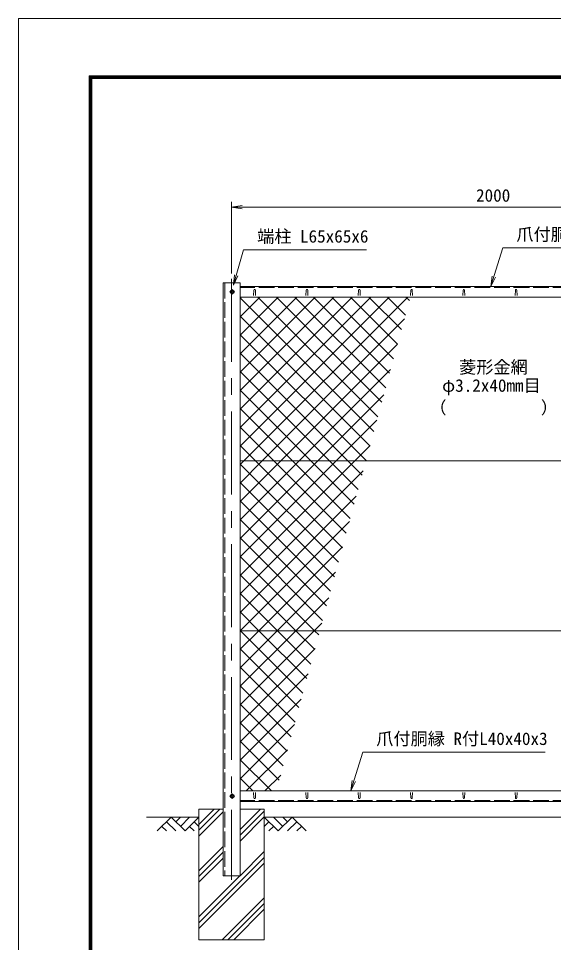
# Model space of a CAD drawing. Units: millimetres, scale not verified. Extents: x -4210 to 4210, y -2972 to 2972.
# Drawn here: x -4190 to -2144, y -564 to 2972 of the extents above; entities that cross this region are included whole.
import ezdxf
from ezdxf.enums import TextEntityAlignment as Align

# ---------------------------------------------------------------- set-up
doc = ezdxf.new("R2010")
doc.units = ezdxf.units.MM
doc.header["$LTSCALE"] = 10
doc.linetypes.add('DASHED', pattern=[7.5, 6, -1.5])
doc.linetypes.add('USER1', pattern=[50.8, 31.75, -6.35, 6.35, -6.35])
for name, color, linetype, lineweight in [('0-0_D-STR1', 1, 'Continuous', 18), ('0-1_D-BMK', 2, 'USER1', 13), ('0-2_D-STR-DIM', 7, 'Continuous', 13), ('0-3_D-STR3', 3, 'Continuous', 13), ('0-4_D-BGD', 7, 'Continuous', 18), ('0-5_D-STR4', 7, 'Continuous', 18), ('0-6_D-STR-TXT', 7, 'Continuous', 13), ('0-7_0', 7, 'Continuous', 18), ('0-9_D-STR2', 7, 'Continuous', 13), ('0-A_D-DCR-HCH', 7, 'Continuous', 13), ('0-B_D-TTL', 7, 'Continuous', 18)]:
    doc.layers.add(name, color=color, linetype=linetype, lineweight=lineweight)
doc.styles.add('ＭＳ ゴシック', font='')
doc.styles.get('ＭＳ ゴシック').set_extended_font_data('MS Gothic')

# ---------------------------------------------------------------- blocks, each defined once
blk = doc.blocks.new('_Open')
at = {"layer": '0-7_0'}
blk.add_line((-10, 1.667), (0, 0), dxfattribs=at)
blk.add_lwpolyline([(-10, -1.667), (0, 0), (-10, 0)], dxfattribs=at)

msp = doc.modelspace()

# ---------------------------------------------------------------- linework, layer by layer
at = {"layer": '0-0_D-STR1'}
for p, q in [((-3407.47, 1960.65), (-3407.47, -309.35)), ((-3342.47, 1960.65), (-3407.47, 1960.65)), ((-3342.47, -309.35), (-3342.47, 1960.65)), ((-1411.47, 1945.65), (-3342.47, 1945.65)), ((-3289.97, 1932.52), (-3290.72, 1911.02)), ((-3283.97, 1932.52), (-3283.22, 1911.02)), ((-3089.97, 1932.52), (-3090.72, 1911.02)), ((-3083.97, 1932.52), (-3083.22, 1911.02)), ((-2889.97, 1932.52), (-2890.72, 1911.02)), ((-2883.97, 1932.52), (-2883.22, 1911.02)), ((-2689.97, 1932.52), (-2690.72, 1911.02)), ((-2683.97, 1932.52), (-2683.22, 1911.02)), ((-2489.97, 1932.52), (-2490.72, 1911.02)), ((-2483.97, 1932.52), (-2483.22, 1911.02)), ((-2289.97, 1932.52), (-2290.72, 1911.02)), ((-2283.97, 1932.52), (-2283.22, 1911.02)), ((-3342.47, 1905.65), (-1411.47, 1905.65)), ((-3342.47, 15.65), (-1411.47, 15.65)), ((-3289.97, -11.23), (-3290.72, 10.27)), ((-3283.97, -11.23), (-3283.22, 10.27)), ((-3089.97, -11.23), (-3090.72, 10.27)), ((-3083.97, -11.23), (-3083.22, 10.27)), ((-2889.97, -11.23), (-2890.72, 10.27)), ((-2883.97, -11.23), (-2883.22, 10.27)), ((-2689.97, -11.23), (-2690.72, 10.27)), ((-2683.97, -11.23), (-2683.22, 10.27)), ((-2489.97, -11.23), (-2490.72, 10.27)), ((-2483.97, -11.23), (-2483.22, 10.27)), ((-2289.97, -11.23), (-2290.72, 10.27)), ((-2283.97, -11.23), (-2283.22, 10.27)), ((-1411.47, -24.35), (-3342.47, -24.35)), ((-3407.47, -309.35), (-3342.47, -309.35)), ((-3399.97, -309.35), (-3349.97, -309.35))]:
    msp.add_line(p, q, dxfattribs=at)
at = {"layer": '0-0_D-STR1', "linetype": 'DASHED'}
for p, q in [((-3401.47, 1960.65), (-3401.47, -309.35)), ((-1411.47, 1942.65), (-3342.47, 1942.65)), ((-1411.47, -21.35), (-3342.47, -21.35))]:
    msp.add_line(p, q, dxfattribs=at)
at = {"layer": '0-0_D-STR1'}
for centre, start, end in [((-3286.97, 1931.27), 22.61986, 157.38014), ((-3086.97, 1931.27), 22.61986, 157.38014), ((-2886.97, 1931.27), 22.61986, 157.38014), ((-2686.97, 1931.27), 22.61986, 157.38014), ((-2486.97, 1931.27), 22.61986, 157.38014), ((-2286.97, 1931.27), 22.61986, 157.38014), ((-3286.97, -9.98), 202.61986, 337.38014), ((-3086.97, -9.98), 202.61986, 337.38014), ((-2886.97, -9.98), 202.61986, 337.38014), ((-2686.97, -9.98), 202.61986, 337.38014), ((-2486.97, -9.98), 202.61986, 337.38014), ((-2286.97, -9.98), 202.61986, 337.38014)]:
    msp.add_arc(centre, 3.25, start, end, dxfattribs=at)
at = {"layer": '0-1_D-BMK'}
for p, q in [((-3374.97, 1975.65), (-3374.97, -324.35)), ((-3362.47, 1925.65), (-3382.47, 1925.65)), ((-3372.47, 1935.65), (-3372.47, 1915.65)), ((-3372.47, 5.65), (-3372.47, -14.35)), ((-3362.47, -4.35), (-3382.47, -4.35))]:
    msp.add_line(p, q, dxfattribs=at)
at = {"layer": '0-2_D-STR-DIM'}
for p, q in [((-3374.97, 1995.65), (-3374.97, 2269.43)), ((-3374.97, 2249.43), (-1374.97, 2249.43))]:
    msp.add_line(p, q, dxfattribs=at)
at = {"layer": '0-3_D-STR3'}
for p, q in [((-3372.47, 1933.15), (-3378.97, 1929.4)), ((-3378.97, 1929.4), (-3378.97, 1921.89)), ((-3378.97, 1921.89), (-3372.47, 1918.14)), ((-3365.97, 1929.4), (-3372.47, 1933.15)), ((-3372.47, 1918.14), (-3365.97, 1921.89)), ((-3365.97, 1921.89), (-3365.97, 1929.4)), ((-1411.47, 1278.9), (-3342.47, 1278.9)), ((-1411.47, 628.9), (-3342.47, 628.9)), ((-3372.47, 3.15), (-3378.97, -0.6)), ((-3365.97, -0.6), (-3372.47, 3.15)), ((-3378.97, -0.6), (-3378.97, -8.11)), ((-3378.97, -8.11), (-3372.47, -11.86)), ((-3372.47, -11.86), (-3365.97, -8.11)), ((-3365.97, -8.11), (-3365.97, -0.6))]:
    msp.add_line(p, q, dxfattribs=at)
for centre in [(-3372.47, 1925.65), (-3372.47, -4.35)]:
    msp.add_circle(centre, 6.25, dxfattribs=at)
at = {"layer": '0-4_D-BGD'}
for p, q in [((-3499.97, -84.35), (-3699.97, -84.35)), ((-1499.97, -84.35), (-3249.97, -84.35))]:
    msp.add_line(p, q, dxfattribs=at)
at = {"layer": '0-5_D-STR4'}
for p, q in [((-3499.97, -54.35), (-3499.97, -554.35)), ((-3407.47, -54.35), (-3499.97, -54.35)), ((-3249.97, -54.35), (-3342.47, -54.35)), ((-3249.97, -54.35), (-3249.97, -554.35)), ((-3249.97, -554.35), (-3499.97, -554.35))]:
    msp.add_line(p, q, dxfattribs=at)
at = {"layer": '0-6_D-STR-TXT'}
for points in [[(-2858.62, 2086.93), (-3329.6, 2086.93), (-3367.68, 1952.66)], [(-1640.07, 2094.51), (-2337.95, 2094.51), (-2383.31, 1947.56)], [(-2175.85, 164.51), (-2873.73, 164.51), (-2919.09, 17.56)]]:
    msp.add_lwpolyline(points, dxfattribs=at)
at = {"layer": '0-9_D-STR2'}
for p, q in [((-3342.47, 1901.12), (-3337.95, 1905.65)), ((-3342.47, 1830.41), (-3267.24, 1905.65)), ((-3342.47, 1759.7), (-3196.53, 1905.65)), ((-3342.47, 1688.99), (-3125.82, 1905.65)), ((-3342.47, 1618.28), (-3055.11, 1905.65)), ((-3342.47, 1547.57), (-2984.4, 1905.65)), ((-3342.47, 1476.86), (-2913.69, 1905.65)), ((-3342.47, 1406.15), (-2842.98, 1905.65)), ((-3342.47, 1335.44), (-2772.26, 1905.65)), ((-2830.93, 1391.59), (-3342.47, 1903.13)), ((-2815.86, 1447.22), (-3274.28, 1905.65)), ((-2800.78, 1502.85), (-3203.57, 1905.65)), ((-2785.7, 1558.49), (-3132.86, 1905.65)), ((-2770.62, 1614.12), (-3062.15, 1905.65)), ((-2755.55, 1669.75), (-2991.44, 1905.65)), ((-2740.47, 1725.38), (-2920.73, 1905.65)), ((-2725.39, 1781.02), (-2850.02, 1905.65)), ((-2710.31, 1836.65), (-2779.31, 1905.65)), ((-2695.23, 1892.28), (-2708.6, 1905.65)), ((-2846.01, 1335.95), (-3342.47, 1832.42)), ((-3257.59, 1278.9), (-2714.21, 1822.28)), ((-2861.09, 1280.32), (-3342.47, 1761.71)), ((-3186.88, 1278.9), (-2740.5, 1725.28)), ((-2930.38, 1278.9), (-3342.47, 1691)), ((-3116.17, 1278.9), (-2766.78, 1628.28)), ((-3001.09, 1278.9), (-3342.47, 1620.28)), ((-3071.8, 1278.9), (-3342.47, 1549.57)), ((-3045.46, 1278.9), (-2793.07, 1531.28)), ((-3142.51, 1278.9), (-3342.47, 1478.86)), ((-2974.75, 1278.9), (-2819.36, 1434.28)), ((-3213.22, 1278.9), (-3342.47, 1408.15)), ((-3283.93, 1278.9), (-3342.47, 1337.44)), ((-2904.04, 1278.9), (-2845.65, 1337.28)), ((-3342.47, 1194.02), (-3257.59, 1278.9)), ((-3342.47, 1123.3), (-3186.88, 1278.9)), ((-3342.47, 1052.59), (-3116.17, 1278.9)), ((-3342.47, 981.88), (-3045.46, 1278.9)), ((-3342.47, 911.17), (-2974.75, 1278.9)), ((-3342.47, 840.46), (-2904.04, 1278.9)), ((-2951.56, 946.52), (-3283.93, 1278.9)), ((-2936.48, 1002.16), (-3213.22, 1278.9)), ((-2921.4, 1057.79), (-3142.51, 1278.9)), ((-2906.32, 1113.42), (-3071.8, 1278.9)), ((-2891.25, 1169.06), (-3001.09, 1278.9)), ((-2876.17, 1224.69), (-2930.38, 1278.9)), ((-2966.63, 890.89), (-3342.47, 1266.73)), ((-3342.47, 769.75), (-2871.94, 1240.28)), ((-2981.71, 835.26), (-3342.47, 1196.02)), ((-3342.47, 699.04), (-2898.23, 1143.29)), ((-2996.79, 779.63), (-3342.47, 1125.31)), ((-3011.87, 723.99), (-3342.47, 1054.6)), ((-3341.91, 628.9), (-2924.52, 1046.29)), ((-3026.95, 668.36), (-3342.47, 983.89)), ((-3271.2, 628.9), (-2950.81, 949.29)), ((-3058.19, 628.9), (-3342.47, 913.18)), ((-3200.49, 628.9), (-2977.1, 852.29)), ((-3128.9, 628.9), (-3342.47, 842.47)), ((-3199.61, 628.9), (-3342.47, 771.76)), ((-3129.78, 628.9), (-3003.39, 755.29)), ((-3270.32, 628.9), (-3342.47, 701.05)), ((-3059.07, 628.9), (-3029.68, 658.29)), ((-3341.04, 628.9), (-3342.47, 630.34)), ((-3342.47, 628.33), (-3341.91, 628.9)), ((-3342.47, 557.62), (-3271.2, 628.9)), ((-3342.47, 486.91), (-3200.49, 628.9)), ((-3342.47, 416.2), (-3129.78, 628.9)), ((-3342.47, 345.49), (-3059.07, 628.9)), ((-3102.33, 390.19), (-3341.04, 628.9)), ((-3087.26, 445.83), (-3270.32, 628.9)), ((-3072.18, 501.46), (-3199.61, 628.9)), ((-3057.1, 557.09), (-3128.9, 628.9)), ((-3042.02, 612.73), (-3058.19, 628.9)), ((-3342.47, 274.78), (-3055.96, 561.29)), ((-3117.41, 334.56), (-3342.47, 559.62)), ((-3132.49, 278.93), (-3342.47, 488.91)), ((-3342.47, 204.07), (-3082.25, 464.29)), ((-3147.57, 223.3), (-3342.47, 418.2)), ((-3342.47, 133.36), (-3108.54, 367.29)), ((-3162.65, 167.66), (-3342.47, 347.49)), ((-3177.72, 112.03), (-3342.47, 276.78)), ((-3342.47, 62.64), (-3134.83, 270.29)), ((-3192.8, 56.4), (-3342.47, 206.07)), ((-3318.76, 15.65), (-3161.12, 173.29)), ((-3222.76, 15.65), (-3342.47, 135.36)), ((-3248.05, 15.65), (-3187.41, 76.29)), ((-3293.47, 15.65), (-3342.47, 64.65))]:
    msp.add_line(p, q, dxfattribs=at)
msp.add_lwpolyline([(-3342.47, 1264.73), (-3328.3, 1278.9), (-2701.55, 1905.65)], dxfattribs=at)
at = {"layer": '0-A_D-DCR-HCH'}
for p, q in [((-3499.97, -134.89), (-3419.44, -54.35)), ((-3499.97, -112.79), (-3441.53, -54.35)), ((-3499.97, -156.99), (-3407.47, -64.49)), ((-3342.47, -132.07), (-3264.76, -54.35)), ((-3342.47, -154.17), (-3249.97, -61.67)), ((-3606.4, -84.35), (-3659.61, -137.57)), ((-3624.14, -102.09), (-3588.5, -137.57)), ((-3606.4, -84.35), (-3553.19, -137.57)), ((-3588.66, -102.09), (-3570.92, -84.35)), ((-3570.92, -119.83), (-3535.45, -84.35)), ((-3553.19, -137.57), (-3499.97, -84.35)), ((-3517.71, -102.09), (-3499.97, -119.75)), ((-3342.47, -176.26), (-3249.97, -83.76)), ((-3196.76, -137.57), (-3249.97, -84.35)), ((-3232.24, -102.09), (-3249.97, -119.75)), ((-3179.03, -119.83), (-3214.5, -84.35)), ((-3143.55, -84.35), (-3196.76, -137.57)), ((-3161.2, -102.18), (-3179.03, -84.35)), ((-3125.81, -102.09), (-3161.45, -137.57)), ((-3143.55, -84.35), (-3090.34, -137.57)), ((-3641.87, -119.83), (-3624.05, -137.57)), ((-3535.45, -119.83), (-3517.63, -137.57)), ((-3214.5, -119.83), (-3232.32, -137.57)), ((-3108.08, -119.83), (-3125.89, -137.57)), ((-3499.97, -289.57), (-3407.47, -197.07)), ((-3499.97, -311.67), (-3407.47, -219.17)), ((-3499.97, -488.44), (-3249.97, -238.44)), ((-3499.97, -333.76), (-3407.47, -241.26)), ((-3342.47, -308.85), (-3249.97, -216.35)), ((-3499.97, -510.54), (-3249.97, -260.54)), ((-3499.97, -466.35), (-3342.98, -309.35)), ((-3411.2, -554.35), (-3249.97, -393.12)), ((-3389.11, -554.35), (-3249.97, -415.22)), ((-3367.01, -554.35), (-3249.97, -437.32))]:
    msp.add_line(p, q, dxfattribs=at)
at = {"layer": '0-B_D-TTL', "color": 2}
msp.add_lwpolyline([(-4190, 2971.67), (4210, 2971.67), (4210, -2968.33), (-4190, -2968.33)], close=True, dxfattribs=at)
at = {"layer": '0-B_D-TTL'}
for points in [[(-3920, 2751.67), (3940, 2751.67), (3940, -2748.33), (-3920, -2748.33)], [(-3917.5, 2749.17), (3937.5, 2749.17), (3937.5, -2745.83), (-3917.5, -2745.83)], [(-3915, 2746.67), (3935, 2746.67), (3935, -2743.33), (-3915, -2743.33)], [(-3912.5, 2744.17), (3932.5, 2744.17), (3932.5, -2740.83), (-3912.5, -2740.83)], [(-3910, 2741.67), (3930, 2741.67), (3930, -2738.33), (-3910, -2738.33)]]:
    msp.add_lwpolyline(points, close=True, dxfattribs=at)

# ---------------------------------------------------------------- block references
at = {"layer": '0-2_D-STR-DIM', "xscale": 4, "yscale": 4, "rotation": 180}
msp.add_blockref('_Open', (-3374.97, 2249.43), dxfattribs=at)
at = {"layer": '0-6_D-STR-TXT', "xscale": 4, "yscale": 4}
for p, rotation in [((-3368.23, 1950.74), 254.16392), ((-2383.9, 1945.65), 252.84683), ((-2919.68, 15.65), 252.84683)]:
    msp.add_blockref('_Open', p, dxfattribs=dict(at, rotation=rotation))

# ---------------------------------------------------------------- texts
at = {"layer": '0-2_D-STR-DIM', "style": 'ＭＳ ゴシック'}
msp.add_text('2000', height=48.09, dxfattribs=at).set_placement((-2440.24, 2256.18), align=Align.BOTTOM_LEFT)
at = {"layer": '0-6_D-STR-TXT', "style": 'ＭＳ ゴシック'}
for s, p in [('端柱 L65x65x6', (-3277.4, 2099.52)), ('爪付胴縁 R付L40x40x3', (-2286.01, 2107.1)), ('菱形金網', (-2504.92, 1599.13)), ('φ3.2x40mm目', (-2569.9, 1528.69)), ('（\u3000\u3000   \u3000\u3000）', (-2618.63, 1444.22)), ('爪付胴縁 R付L40x40x3', (-2821.79, 177.1))]:
    msp.add_text(s, height=48.09, dxfattribs=at).set_placement(p, align=Align.BOTTOM_LEFT)

doc.saveas('drawing.dxf')
